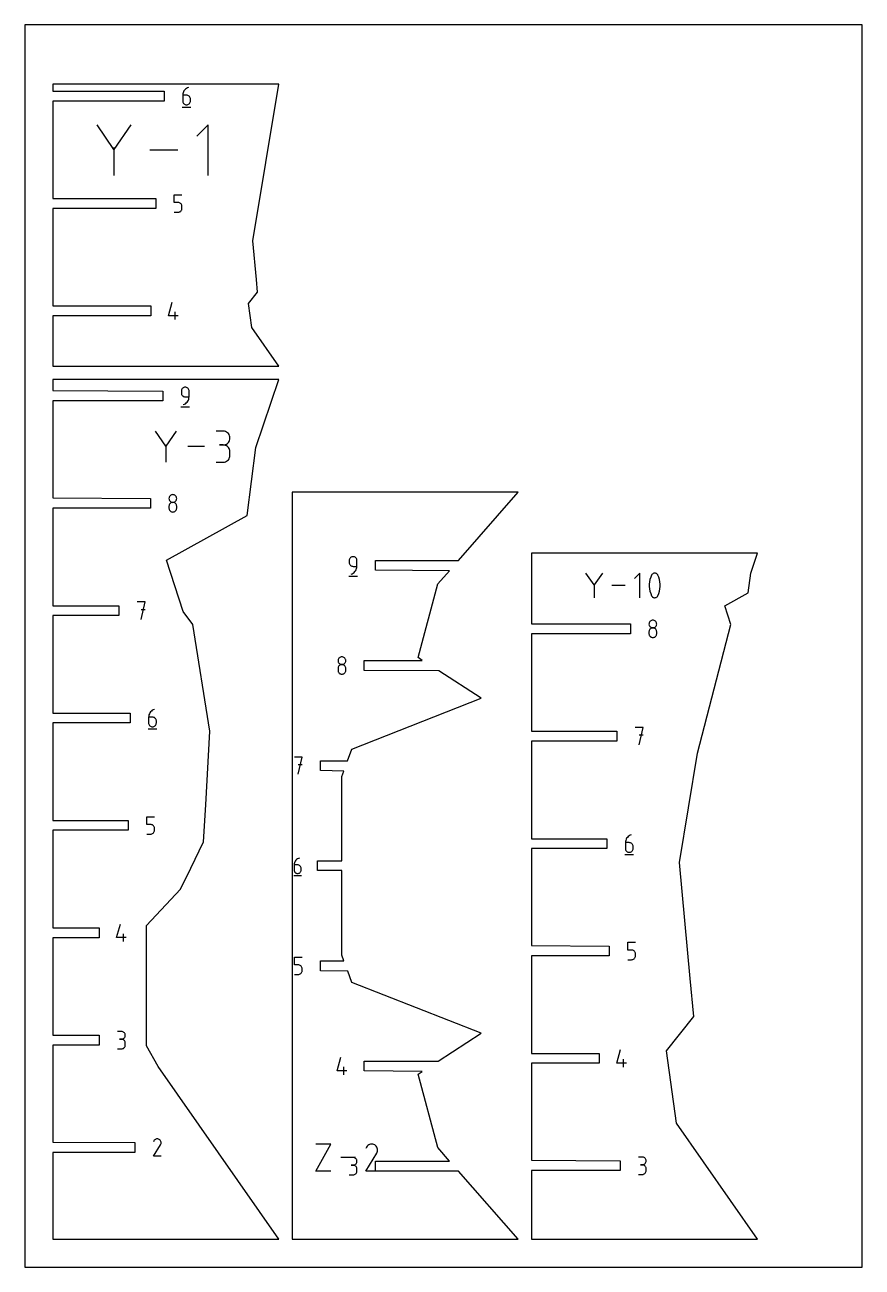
# Model space of a CAD drawing. Extents: x 0 to 200, y 0 to 297.
import ezdxf

# ---------------------------------------------------------------- set-up
doc = ezdxf.new("R2010")
doc.units = 0

msp = doc.modelspace()

# ---------------------------------------------------------------- linework, layer by layer
at = {"layer": 'annotation', "color": 1}
for p, q in [((37.725626, 280.397639), (37.705171, 280.116456)), ((37.705171, 280.116456), (37.705171, 278.73379)), ((38.628948, 280.116456), (37.705171, 280.116456)), ((37.785329, 280.667801), (37.725626, 280.397639)), ((37.881787, 280.923591), (37.785329, 280.667801)), ((38.012507, 281.161661), (37.881787, 280.923591)), ((38.174997, 281.378661), (38.012507, 281.161661)), ((38.366763, 281.571242), (38.174997, 281.378661)), ((38.585314, 281.736053), (38.366763, 281.571242)), ((38.828155, 281.869745), (38.585314, 281.736053)), ((38.795092, 280.101629), (38.628948, 280.116456)), ((38.951427, 280.058868), (38.795092, 280.101629)), ((39.092794, 281.968968), (38.828155, 281.869745)), ((39.095354, 279.99075), (38.951427, 280.058868)), ((39.092794, 281.968968), (39.092794, 281.968968)), ((39.224273, 279.899856), (39.095354, 279.99075)), ((39.335582, 279.788763), (39.224273, 279.899856)), ((39.426682, 279.660051), (39.335582, 279.788763)), ((39.494973, 279.516297), (39.426682, 279.660051)), ((39.537854, 279.360082), (39.494973, 279.516297)), ((39.552726, 279.193983), (39.537854, 279.360082)), ((39.552726, 278.73379), (39.552726, 279.193983)), ((39.552726, 279.193983), (39.552726, 279.193983)), ((37.58947, 277.288968), (39.66947, 277.288968)), ((37.705171, 278.73379), (37.705171, 278.73379)), ((37.705171, 278.73379), (37.720085, 278.56761)), ((37.720085, 278.56761), (37.763074, 278.411179)), ((37.763074, 278.411179), (37.831504, 278.267113)), ((37.831504, 278.267113), (37.922744, 278.13803)), ((37.922744, 278.13803), (38.034161, 278.026548)), ((38.034161, 278.026548), (38.163122, 277.935283)), ((38.163122, 277.935283), (38.306995, 277.866853)), ((38.306995, 277.866853), (38.463148, 277.823876)), ((38.463148, 277.823876), (38.628948, 277.808968)), ((38.628948, 277.808968), (38.795092, 277.823876)), ((38.628948, 277.808968), (38.628948, 277.808968)), ((38.795092, 277.823876), (38.951427, 277.866853)), ((38.951427, 277.866853), (39.095354, 277.935283)), ((39.095354, 277.935283), (39.224273, 278.026548)), ((39.224273, 278.026548), (39.335582, 278.13803)), ((39.335582, 278.13803), (39.426682, 278.267113)), ((39.426682, 278.267113), (39.494973, 278.411179)), ((39.494973, 278.411179), (39.537854, 278.56761)), ((39.537854, 278.56761), (39.552726, 278.73379)), ((21.285785, 267.16781), (17.237037, 273.022852)), ((25.333771, 273.022852), (21.285785, 267.16781)), ((43.773119, 273.022472), (41.074715, 270.323307)), ((43.773119, 260.884601), (43.773119, 273.022472)), ((21.285785, 267.638984), (21.285785, 260.884221)), ((36.523775, 266.953537), (29.886995, 266.953537)), ((35.670853, 254.453373), (35.670853, 256.305885)), ((35.670853, 256.305885), (37.518409, 256.305885)), ((36.594631, 254.453373), (35.670853, 254.453373)), ((36.7605, 254.438546), (36.594631, 254.453373)), ((36.916689, 254.395784), (36.7605, 254.438546)), ((37.060573, 254.327667), (36.916689, 254.395784)), ((37.189526, 254.236772), (37.060573, 254.327667)), ((37.189418, 252.363464), (37.300835, 252.474947)), ((37.300921, 254.12568), (37.189526, 254.236772)), ((37.300835, 252.474947), (37.392075, 252.60403)), ((37.392133, 253.996967), (37.300921, 254.12568)), ((37.392075, 252.60403), (37.460505, 252.748095)), ((37.460535, 253.853214), (37.392133, 253.996967)), ((37.460505, 252.748095), (37.503494, 252.904527)), ((37.503503, 253.696998), (37.460535, 253.853214)), ((37.503494, 252.904527), (37.518409, 253.070706)), ((37.518409, 253.530899), (37.503503, 253.696998)), ((37.518409, 253.070706), (37.518409, 253.530899)), ((37.518409, 253.530899), (37.518409, 253.530899)), ((35.670853, 252.145885), (36.594631, 252.145885)), ((36.594631, 252.145885), (36.760431, 252.160792)), ((36.594631, 252.145885), (36.594631, 252.145885)), ((36.760431, 252.160792), (36.916584, 252.20377)), ((36.916584, 252.20377), (37.060457, 252.272199)), ((37.060457, 252.272199), (37.189418, 252.363464)), ((34.290655, 227.407623), (35.213128, 230.642801)), ((36.600491, 227.407623), (34.290655, 227.407623)), ((35.908114, 226.482801), (35.908114, 228.330357)), ((37.393296, 209.552622), (37.378381, 209.386434)), ((37.378381, 209.386434), (37.378381, 208.923893)), ((37.378381, 208.923893), (37.378381, 208.923893)), ((37.378381, 208.923893), (37.393296, 208.757713)), ((37.436285, 209.709077), (37.393296, 209.552622)), ((37.393296, 208.757713), (37.436285, 208.601282)), ((37.504715, 209.853178), (37.436285, 209.709077)), ((37.436285, 208.601282), (37.504715, 208.457216)), ((37.595955, 209.982302), (37.504715, 209.853178)), ((37.504715, 208.457216), (37.595955, 208.328133)), ((37.707372, 210.093828), (37.595955, 209.982302)), ((37.595955, 208.328133), (37.707372, 208.216651)), ((37.836333, 210.185134), (37.707372, 210.093828)), ((37.707372, 208.216651), (37.836333, 208.125386)), ((37.980206, 210.253598), (37.836333, 210.185134)), ((37.836333, 208.125386), (37.980206, 208.056956)), ((38.136359, 210.296599), (37.980206, 210.253598)), ((37.980206, 208.056956), (38.136359, 208.013979)), ((38.302159, 210.311516), (38.136359, 210.296599)), ((38.136359, 208.013979), (38.302159, 207.999071)), ((38.468303, 210.296599), (38.302159, 210.311516)), ((38.302159, 210.311516), (38.302159, 210.311516)), ((38.302159, 207.999071), (39.225937, 207.999071)), ((38.624638, 210.253598), (38.468303, 210.296599)), ((38.768565, 210.185134), (38.624638, 210.253598)), ((38.897483, 210.093828), (38.768565, 210.185134)), ((39.008793, 209.982302), (38.897483, 210.093828)), ((39.099893, 209.853178), (39.008793, 209.982302)), ((39.168184, 209.709077), (39.099893, 209.853178)), ((39.211065, 209.552622), (39.168184, 209.709077)), ((39.205484, 207.718591), (39.225937, 207.999071)), ((39.225937, 209.386434), (39.211065, 209.552622)), ((39.225937, 207.999071), (39.225937, 209.386434)), ((39.225937, 209.386434), (39.225937, 209.386434)), ((37.262942, 205.631516), (39.342942, 205.631516)), ((37.839879, 206.151516), (38.104052, 206.24996)), ((37.839879, 206.151516), (37.839879, 206.151516)), ((38.104052, 206.24996), (38.34653, 206.383025)), ((38.34653, 206.383025), (38.564808, 206.54732)), ((38.564808, 206.54732), (38.756379, 206.739455)), ((38.756379, 206.739455), (38.918738, 206.95604)), ((38.918738, 206.95604), (39.049379, 207.193685)), ((39.049379, 207.193685), (39.145796, 207.448999)), ((39.145796, 207.448999), (39.205484, 207.718591)), ((33.648852, 196.239469), (31.181068, 199.80822)), ((36.116172, 199.80822), (33.648852, 196.239469)), ((47.353193, 199.799405), (45.710324, 199.799405)), ((47.648667, 199.772884), (47.353193, 199.799405)), ((47.926698, 199.696454), (47.648667, 199.772884)), ((48.182661, 199.574816), (47.926698, 199.696454)), ((48.411932, 199.412671), (48.182661, 199.574816)), ((48.609888, 199.214718), (48.411932, 199.412671)), ((48.771903, 198.98566), (48.609888, 199.214718)), ((48.893353, 198.730197), (48.771903, 198.98566)), ((33.648852, 196.526658), (33.648852, 192.409509)), ((42.936677, 196.108865), (38.891442, 196.108865)), ((47.353193, 196.513667), (46.530598, 196.513667)), ((46.530598, 196.513667), (47.353193, 196.513667)), ((47.353193, 196.513667), (47.648667, 196.540194)), ((47.648667, 196.487145), (47.353193, 196.513667)), ((47.353193, 196.513667), (47.353193, 196.513667)), ((47.648667, 196.540194), (47.926698, 196.616669)), ((47.926698, 196.410716), (47.648667, 196.487145)), ((47.926698, 196.616669), (48.182661, 196.738428)), ((48.182661, 196.289078), (47.926698, 196.410716)), ((48.182661, 196.738428), (48.411932, 196.900809)), ((48.411932, 196.126932), (48.182661, 196.289078)), ((48.411932, 196.900809), (48.609888, 197.099149)), ((48.609888, 195.92898), (48.411932, 196.126932)), ((48.609888, 197.099149), (48.771903, 197.328786)), ((48.771903, 197.328786), (48.893353, 197.585058)), ((48.969614, 198.453028), (48.893353, 198.730197)), ((48.893353, 197.585058), (48.969614, 197.863302)), ((48.996062, 198.158856), (48.969614, 198.453028)), ((48.969614, 197.863302), (48.996062, 198.158856)), ((48.996062, 198.158856), (48.996062, 198.158856)), ((48.771903, 195.699922), (48.609888, 195.92898)), ((48.609888, 192.994469), (48.771903, 193.223512)), ((48.893353, 195.444458), (48.771903, 195.699922)), ((48.771903, 193.223512), (48.893353, 193.478995)), ((48.969614, 195.16729), (48.893353, 195.444458)), ((48.893353, 193.478995), (48.969614, 193.756228)), ((48.996062, 194.873117), (48.969614, 195.16729)), ((48.969614, 193.756228), (48.996062, 194.050523)), ((48.996062, 194.050523), (48.996062, 194.873117)), ((48.996062, 194.873117), (48.996062, 194.873117)), ((45.710324, 192.409973), (47.353193, 192.409973)), ((47.353193, 192.409973), (47.648667, 192.436479)), ((47.353193, 192.409973), (47.353193, 192.409973)), ((47.648667, 192.436479), (47.926698, 192.512871)), ((47.926698, 192.512871), (48.182661, 192.634459)), ((48.182661, 192.634459), (48.411932, 192.796555)), ((48.411932, 192.796555), (48.609888, 192.994469)), ((34.550645, 184.18578), (34.482243, 184.042134)), ((34.641857, 184.314579), (34.550645, 184.18578)), ((34.753253, 184.425886), (34.641857, 184.314579)), ((34.882205, 184.51706), (34.753253, 184.425886)), ((35.026089, 184.585456), (34.882205, 184.51706)), ((35.182279, 184.628432), (35.026089, 184.585456)), ((35.348147, 184.643345), (35.182279, 184.628432)), ((35.514016, 184.628432), (35.348147, 184.643345)), ((35.348147, 184.643345), (35.348147, 184.643345)), ((35.670206, 184.585456), (35.514016, 184.628432)), ((35.81409, 184.51706), (35.670206, 184.585456)), ((35.943042, 184.425886), (35.81409, 184.51706)), ((36.054437, 184.314579), (35.943042, 184.425886)), ((36.145649, 184.18578), (36.054437, 184.314579)), ((36.214052, 184.042134), (36.145649, 184.18578)), ((34.439276, 183.886284), (34.42437, 183.720872)), ((34.42437, 183.720872), (34.42437, 183.720872)), ((34.42437, 183.720872), (34.439284, 183.554683)), ((34.439276, 182.037079), (34.42437, 181.870968)), ((34.42437, 181.870968), (34.42437, 181.410775)), ((34.42437, 181.410775), (34.42437, 181.410775)), ((34.42437, 181.410775), (34.439284, 181.244676)), ((34.482243, 184.042134), (34.439276, 183.886284)), ((34.482243, 182.193474), (34.439276, 182.037079)), ((34.439284, 183.554683), (34.482273, 183.398228)), ((34.439284, 181.244676), (34.482273, 181.088461)), ((34.550645, 182.337529), (34.482243, 182.193474)), ((34.482273, 183.398228), (34.550703, 183.254128)), ((34.641857, 182.46662), (34.550645, 182.337529)), ((34.550703, 183.254128), (34.641943, 183.125004)), ((34.753253, 182.578124), (34.641857, 182.46662)), ((34.641943, 183.125004), (34.75336, 183.013478)), ((34.882205, 182.669417), (34.753253, 182.578124)), ((34.75336, 183.013478), (34.882321, 182.922172)), ((35.026089, 182.737875), (34.882205, 182.669417)), ((34.882321, 182.922172), (35.026194, 182.853707)), ((35.182279, 182.780874), (35.026089, 182.737875)), ((35.026194, 182.853707), (35.182347, 182.810706)), ((35.348147, 182.79579), (35.182279, 182.780874)), ((35.182347, 182.810706), (35.348147, 182.79579)), ((35.348147, 182.79579), (35.513947, 182.810706)), ((35.514016, 182.780882), (35.348147, 182.79579)), ((35.348147, 182.79579), (35.348147, 182.79579)), ((35.348147, 182.79579), (35.348147, 182.79579)), ((35.513947, 182.810706), (35.6701, 182.853707)), ((35.670206, 182.737905), (35.514016, 182.780882)), ((35.6701, 182.853707), (35.813974, 182.922172)), ((35.81409, 182.669475), (35.670206, 182.737905)), ((35.813974, 182.922172), (35.942935, 183.013478)), ((35.943042, 182.57821), (35.81409, 182.669475)), ((35.942935, 183.013478), (36.054351, 183.125004)), ((36.054437, 182.466728), (35.943042, 182.57821)), ((36.054351, 183.125004), (36.145591, 183.254128)), ((36.145649, 182.337645), (36.054437, 182.466728)), ((36.145591, 183.254128), (36.214022, 183.398228)), ((36.214052, 182.193579), (36.145649, 182.337645)), ((36.214022, 183.398228), (36.257011, 183.554683)), ((36.214022, 181.088461), (36.257011, 181.244676)), ((36.257019, 183.886284), (36.214052, 184.042134)), ((36.257019, 182.037148), (36.214052, 182.193579)), ((36.257011, 183.554683), (36.271925, 183.720872)), ((36.257011, 181.244676), (36.271925, 181.410775)), ((36.271925, 183.720872), (36.257019, 183.886284)), ((36.271925, 181.870968), (36.257019, 182.037148)), ((36.271925, 183.720872), (36.271925, 183.720872)), ((36.271925, 181.410775), (36.271925, 181.870968)), ((36.271925, 181.870968), (36.271925, 181.870968)), ((34.482273, 181.088461), (34.550703, 180.944707)), ((34.550703, 180.944707), (34.641943, 180.815995)), ((34.641943, 180.815995), (34.75336, 180.704902)), ((34.75336, 180.704902), (34.882321, 180.614008)), ((34.882321, 180.614008), (35.026194, 180.54589)), ((35.026194, 180.54589), (35.182347, 180.503129)), ((35.182347, 180.503129), (35.348147, 180.488302)), ((35.348147, 180.488302), (35.513947, 180.503129)), ((35.348147, 180.488302), (35.348147, 180.488302)), ((35.513947, 180.503129), (35.6701, 180.54589)), ((35.6701, 180.54589), (35.813974, 180.614008)), ((35.813974, 180.614008), (35.942935, 180.704902)), ((35.942935, 180.704902), (36.054351, 180.815995)), ((36.054351, 180.815995), (36.145591, 180.944707)), ((36.145591, 180.944707), (36.214022, 181.088461)), ((77.600226, 169.352051), (77.531795, 169.20795)), ((77.691466, 169.481175), (77.600226, 169.352051)), ((77.802882, 169.592701), (77.691466, 169.481175)), ((77.931843, 169.684007), (77.802882, 169.592701)), ((78.075717, 169.752471), (77.931843, 169.684007)), ((78.23187, 169.795472), (78.075717, 169.752471)), ((78.39767, 169.810389), (78.23187, 169.795472)), ((78.563813, 169.795472), (78.39767, 169.810389)), ((78.39767, 169.810389), (78.39767, 169.810389)), ((78.720149, 169.752471), (78.563813, 169.795472)), ((78.864076, 169.684007), (78.720149, 169.752471)), ((78.992994, 169.592701), (78.864076, 169.684007)), ((79.104303, 169.481175), (78.992994, 169.592701)), ((79.195404, 169.352051), (79.104303, 169.481175)), ((79.263694, 169.20795), (79.195404, 169.352051)), ((77.488807, 169.051495), (77.473892, 168.885307)), ((77.473892, 168.885307), (77.473892, 168.422765)), ((77.473892, 168.422765), (77.473892, 168.422765)), ((77.473892, 168.422765), (77.488807, 168.256586)), ((77.531795, 169.20795), (77.488807, 169.051495)), ((77.488807, 168.256586), (77.531795, 168.100155)), ((77.531795, 168.100155), (77.600226, 167.956089)), ((77.600226, 167.956089), (77.691466, 167.827006)), ((77.691466, 167.827006), (77.802882, 167.715524)), ((77.802882, 167.715524), (77.931843, 167.624259)), ((77.931843, 167.624259), (78.075717, 167.555829)), ((78.075717, 167.555829), (78.23187, 167.512852)), ((78.23187, 167.512852), (78.39767, 167.497944)), ((78.39767, 167.497944), (79.321447, 167.497944)), ((78.851889, 166.238328), (79.014248, 166.454913)), ((79.014248, 166.454913), (79.144889, 166.692558)), ((79.144889, 166.692558), (79.241307, 166.947871)), ((79.241307, 166.947871), (79.300995, 167.217464)), ((79.306576, 169.051495), (79.263694, 169.20795)), ((79.300995, 167.217464), (79.321447, 167.497944)), ((79.321447, 168.885307), (79.306576, 169.051495)), ((79.321447, 167.497944), (79.321447, 168.885307)), ((79.321447, 168.885307), (79.321447, 168.885307)), ((77.358452, 165.130389), (79.438452, 165.130389)), ((77.93539, 165.650389), (78.199563, 165.748833)), ((77.93539, 165.650389), (77.93539, 165.650389)), ((78.199563, 165.748833), (78.442041, 165.881897)), ((78.442041, 165.881897), (78.660318, 166.046193)), ((78.660318, 166.046193), (78.851889, 166.238328)), ((135.997325, 163.048704), (134.028312, 165.896166)), ((137.965969, 165.896166), (135.997325, 163.048704)), ((146.933513, 165.895981), (145.621208, 164.583305)), ((146.933513, 159.993012), (146.933513, 165.895981)), ((149.203957, 163.790273), (149.147387, 163.224956)), ((149.317096, 164.34889), (149.203957, 163.790273)), ((149.486805, 164.896441), (149.317096, 164.34889)), ((149.713084, 165.428561), (149.486805, 164.896441)), ((149.789284, 165.555278), (149.713084, 165.428561)), ((149.713084, 165.428561), (149.713084, 165.428561)), ((149.88425, 165.663263), (149.789284, 165.555278)), ((149.994836, 165.751472), (149.88425, 165.663263)), ((150.117899, 165.818859), (149.994836, 165.751472)), ((150.250294, 165.864379), (150.117899, 165.818859)), ((150.388877, 165.886987), (150.250294, 165.864379)), ((150.530504, 165.885638), (150.388877, 165.886987)), ((150.672031, 165.859287), (150.530504, 165.885638)), ((150.810312, 165.80689), (150.672031, 165.859287)), ((150.863249, 165.779072), (150.810312, 165.80689)), ((150.810312, 165.80689), (150.810312, 165.80689)), ((150.914046, 165.74712), (150.863249, 165.779072)), ((150.962458, 165.711286), (150.914046, 165.74712)), ((151.008238, 165.671823), (150.962458, 165.711286)), ((151.051138, 165.628985), (151.008238, 165.671823)), ((151.090912, 165.583024), (151.051138, 165.628985)), ((151.127314, 165.534192), (151.090912, 165.583024)), ((151.160096, 165.482744), (151.127314, 165.534192)), ((151.189011, 165.428931), (151.160096, 165.482744)), ((151.416387, 164.895715), (151.189011, 165.428931)), ((151.189011, 165.428931), (151.189011, 165.428931)), ((151.586919, 164.347341), (151.416387, 164.895715)), ((151.700607, 163.788175), (151.586919, 164.347341)), ((151.757451, 163.222584), (151.700607, 163.788175)), ((135.997325, 163.277848), (135.997325, 159.992827)), ((143.407965, 162.944497), (140.180322, 162.944497)), ((149.147387, 163.224956), (149.147387, 162.657305)), ((149.147387, 162.657305), (149.203957, 162.091686)), ((149.203957, 162.091686), (149.317096, 161.532466)), ((149.317096, 161.532466), (149.486805, 160.98401)), ((149.486805, 160.98401), (149.713084, 160.450684)), ((149.713084, 160.450684), (149.713084, 160.450684)), ((149.713084, 160.450684), (149.741895, 160.396978)), ((149.741895, 160.396978), (149.774434, 160.345786)), ((149.774434, 160.345786), (149.810566, 160.297263)), ((151.112804, 160.324981), (151.189011, 160.451054)), ((151.189011, 160.451054), (151.416387, 160.983283)), ((151.189011, 160.451054), (151.189011, 160.451054)), ((151.416387, 160.983283), (151.586919, 161.530917)), ((151.586919, 161.530917), (151.700607, 162.089589)), ((151.700607, 162.089589), (151.757451, 162.654933)), ((151.757451, 162.654933), (151.757451, 163.222584)), ((28.711688, 158.985349), (26.861785, 158.985349)), ((27.786867, 154.825349), (28.711688, 158.985349)), ((149.810566, 160.297263), (149.850153, 160.251564)), ((149.850153, 160.251564), (149.893058, 160.208845)), ((149.893058, 160.208845), (149.939144, 160.169261)), ((149.939144, 160.169261), (149.988273, 160.132968)), ((149.988273, 160.132968), (150.040309, 160.100121)), ((150.040309, 160.100121), (150.095115, 160.070874)), ((150.095115, 160.070874), (150.095115, 160.070874)), ((150.095115, 160.070874), (150.232307, 160.019588)), ((150.232307, 160.019588), (150.37301, 159.994109)), ((150.37301, 159.994109), (150.514041, 159.993396)), ((150.514041, 159.993396), (150.652221, 160.016412)), ((150.652221, 160.016412), (150.784367, 160.062117)), ((150.784367, 160.062117), (150.907301, 160.129473)), ((150.907301, 160.129473), (151.01784, 160.217441)), ((151.01784, 160.217441), (151.112804, 160.324981)), ((28.711688, 157.132837), (27.786867, 157.132837)), ((149.411968, 154.418587), (149.300573, 154.307279)), ((149.540921, 154.50976), (149.411968, 154.418587)), ((149.684805, 154.578157), (149.540921, 154.50976)), ((149.840994, 154.621133), (149.684805, 154.578157)), ((150.006863, 154.636046), (149.840994, 154.621133)), ((150.172732, 154.621133), (150.006863, 154.636046)), ((150.006863, 154.636046), (150.006863, 154.636046)), ((150.328921, 154.578157), (150.172732, 154.621133)), ((150.472805, 154.50976), (150.328921, 154.578157)), ((150.601758, 154.418587), (150.472805, 154.50976)), ((150.713153, 154.307279), (150.601758, 154.418587)), ((149.097992, 153.878984), (149.083086, 153.713572)), ((149.083086, 153.713572), (149.083086, 153.713572)), ((149.083086, 153.713572), (149.098, 153.547384)), ((149.097992, 152.02978), (149.083086, 151.863669)), ((149.083086, 151.863669), (149.083086, 151.403476)), ((149.140959, 154.034835), (149.097992, 153.878984)), ((149.140959, 152.186175), (149.097992, 152.02978)), ((149.098, 153.547384), (149.140989, 153.390929)), ((149.209361, 154.178481), (149.140959, 154.034835)), ((149.209361, 152.33023), (149.140959, 152.186175)), ((149.140989, 153.390929), (149.209419, 153.246828)), ((149.300573, 154.307279), (149.209361, 154.178481)), ((149.300573, 152.459321), (149.209361, 152.33023)), ((149.209419, 153.246828), (149.300659, 153.117704)), ((149.411968, 152.570825), (149.300573, 152.459321)), ((149.300659, 153.117704), (149.412076, 153.006178)), ((149.540921, 152.662118), (149.411968, 152.570825)), ((149.412076, 153.006178), (149.541037, 152.914872)), ((149.684805, 152.730576), (149.540921, 152.662118)), ((149.541037, 152.914872), (149.68491, 152.846408)), ((149.840994, 152.773574), (149.684805, 152.730576)), ((149.68491, 152.846408), (149.841063, 152.803407)), ((150.006863, 152.78849), (149.840994, 152.773574)), ((149.841063, 152.803407), (150.006863, 152.78849)), ((150.006863, 152.78849), (150.172663, 152.803407)), ((150.172732, 152.773583), (150.006863, 152.78849)), ((150.006863, 152.78849), (150.006863, 152.78849)), ((150.006863, 152.78849), (150.006863, 152.78849)), ((150.172663, 152.803407), (150.328816, 152.846408)), ((150.328921, 152.730606), (150.172732, 152.773583)), ((150.328816, 152.846408), (150.47269, 152.914872)), ((150.472805, 152.662176), (150.328921, 152.730606)), ((150.47269, 152.914872), (150.601651, 153.006178)), ((150.601758, 152.570911), (150.472805, 152.662176)), ((150.601651, 153.006178), (150.713067, 153.117704)), ((150.713153, 152.459428), (150.601758, 152.570911)), ((150.713067, 153.117704), (150.804307, 153.246828)), ((150.804365, 154.178481), (150.713153, 154.307279)), ((150.804365, 152.330346), (150.713153, 152.459428)), ((150.804307, 153.246828), (150.872738, 153.390929)), ((150.872768, 154.034835), (150.804365, 154.178481)), ((150.872768, 152.18628), (150.804365, 152.330346)), ((150.872738, 153.390929), (150.915726, 153.547384)), ((150.915735, 153.878984), (150.872768, 154.034835)), ((150.915735, 152.029848), (150.872768, 152.18628)), ((150.915726, 153.547384), (150.930641, 153.713572)), ((150.930641, 153.713572), (150.915735, 153.878984)), ((150.930641, 151.863669), (150.915735, 152.029848)), ((150.930641, 153.713572), (150.930641, 153.713572)), ((150.930641, 151.403476), (150.930641, 151.863669)), ((150.930641, 151.863669), (150.930641, 151.863669)), ((149.083086, 151.403476), (149.083086, 151.403476)), ((149.083086, 151.403476), (149.098, 151.237377)), ((149.098, 151.237377), (149.140989, 151.081161)), ((149.140989, 151.081161), (149.209419, 150.937408)), ((149.209419, 150.937408), (149.300659, 150.808696)), ((149.300659, 150.808696), (149.412076, 150.697603)), ((149.412076, 150.697603), (149.541037, 150.606708)), ((149.541037, 150.606708), (149.68491, 150.538591)), ((149.68491, 150.538591), (149.841063, 150.495829)), ((149.841063, 150.495829), (150.006863, 150.481002)), ((150.006863, 150.481002), (150.172663, 150.495829)), ((150.006863, 150.481002), (150.006863, 150.481002)), ((150.172663, 150.495829), (150.328816, 150.538591)), ((150.328816, 150.538591), (150.47269, 150.606708)), ((150.47269, 150.606708), (150.601651, 150.697603)), ((150.601651, 150.697603), (150.713067, 150.808696)), ((150.713067, 150.808696), (150.804307, 150.937408)), ((150.804307, 150.937408), (150.872738, 151.081161)), ((150.872738, 151.081161), (150.915726, 151.237377)), ((150.915726, 151.237377), (150.930641, 151.403476)), ((75.035103, 145.546482), (74.943891, 145.417684)), ((75.146498, 145.65779), (75.035103, 145.546482)), ((75.275451, 145.748964), (75.146498, 145.65779)), ((75.419335, 145.81736), (75.275451, 145.748964)), ((75.575524, 145.860336), (75.419335, 145.81736)), ((75.741393, 145.875249), (75.575524, 145.860336)), ((75.907262, 145.860336), (75.741393, 145.875249)), ((75.741393, 145.875249), (75.741393, 145.875249)), ((76.063451, 145.81736), (75.907262, 145.860336)), ((76.207335, 145.748964), (76.063451, 145.81736)), ((76.336288, 145.65779), (76.207335, 145.748964)), ((76.447683, 145.546482), (76.336288, 145.65779)), ((76.538895, 145.417684), (76.447683, 145.546482)), ((74.832521, 145.118188), (74.817615, 144.952776)), ((74.817615, 144.952776), (74.817615, 144.952776)), ((74.817615, 144.952776), (74.83253, 144.786587)), ((74.832521, 143.268983), (74.817615, 143.102872)), ((74.817615, 143.102872), (74.817615, 142.642679)), ((74.817615, 142.642679), (74.817615, 142.642679)), ((74.817615, 142.642679), (74.83253, 142.47658)), ((74.875489, 145.274038), (74.832521, 145.118188)), ((74.875489, 143.425378), (74.832521, 143.268983)), ((74.83253, 144.786587), (74.875519, 144.630132)), ((74.943891, 145.417684), (74.875489, 145.274038)), ((74.943891, 143.569433), (74.875489, 143.425378)), ((74.875519, 144.630132), (74.943949, 144.486032)), ((75.035103, 143.698524), (74.943891, 143.569433)), ((74.943949, 144.486032), (75.035189, 144.356908)), ((75.146498, 143.810028), (75.035103, 143.698524)), ((75.035189, 144.356908), (75.146606, 144.245382)), ((75.275451, 143.901321), (75.146498, 143.810028)), ((75.146606, 144.245382), (75.275567, 144.154076)), ((75.419335, 143.969779), (75.275451, 143.901321)), ((75.275567, 144.154076), (75.41944, 144.085611)), ((75.575524, 144.012778), (75.419335, 143.969779)), ((75.41944, 144.085611), (75.575593, 144.04261)), ((75.741393, 144.027694), (75.575524, 144.012778)), ((75.575593, 144.04261), (75.741393, 144.027694)), ((75.741393, 144.027694), (75.907193, 144.04261)), ((75.907262, 144.012786), (75.741393, 144.027694)), ((75.741393, 144.027694), (75.741393, 144.027694)), ((75.741393, 144.027694), (75.741393, 144.027694)), ((75.907193, 144.04261), (76.063346, 144.085611)), ((76.063451, 143.969809), (75.907262, 144.012786)), ((76.063346, 144.085611), (76.207219, 144.154076)), ((76.207335, 143.901379), (76.063451, 143.969809)), ((76.207219, 144.154076), (76.336181, 144.245382)), ((76.336288, 143.810114), (76.207335, 143.901379)), ((76.336181, 144.245382), (76.447597, 144.356908)), ((76.447683, 143.698632), (76.336288, 143.810114)), ((76.447597, 144.356908), (76.538837, 144.486032)), ((76.538895, 143.569549), (76.447683, 143.698632)), ((76.538837, 144.486032), (76.607268, 144.630132)), ((76.607298, 145.274038), (76.538895, 145.417684)), ((76.607298, 143.425483), (76.538895, 143.569549)), ((76.607268, 144.630132), (76.650256, 144.786587)), ((76.650265, 145.118188), (76.607298, 145.274038)), ((76.650265, 143.269052), (76.607298, 143.425483)), ((76.650256, 144.786587), (76.665171, 144.952776)), ((76.650256, 142.47658), (76.665171, 142.642679)), ((76.665171, 144.952776), (76.650265, 145.118188)), ((76.665171, 143.102872), (76.650265, 143.269052)), ((76.665171, 144.952776), (76.665171, 144.952776)), ((76.665171, 142.642679), (76.665171, 143.102872)), ((76.665171, 143.102872), (76.665171, 143.102872)), ((74.83253, 142.47658), (74.875519, 142.320365)), ((74.875519, 142.320365), (74.943949, 142.176611)), ((74.943949, 142.176611), (75.035189, 142.047899)), ((75.035189, 142.047899), (75.146606, 141.936806)), ((75.146606, 141.936806), (75.275567, 141.845912)), ((75.275567, 141.845912), (75.41944, 141.777794)), ((75.41944, 141.777794), (75.575593, 141.735033)), ((75.575593, 141.735033), (75.741393, 141.720206)), ((75.741393, 141.720206), (75.907193, 141.735033)), ((75.741393, 141.720206), (75.741393, 141.720206)), ((75.907193, 141.735033), (76.063346, 141.777794)), ((76.063346, 141.777794), (76.207219, 141.845912)), ((76.207219, 141.845912), (76.336181, 141.936806)), ((76.336181, 141.936806), (76.447597, 142.047899)), ((76.447597, 142.047899), (76.538837, 142.176611)), ((76.538837, 142.176611), (76.607268, 142.320365)), ((76.607268, 142.320365), (76.650256, 142.47658)), ((29.57867, 131.750936), (29.558215, 131.469753)), ((29.558215, 131.469753), (29.558215, 130.087087)), ((30.481993, 131.469753), (29.558215, 131.469753)), ((29.638373, 132.021098), (29.57867, 131.750936)), ((29.734832, 132.276888), (29.638373, 132.021098)), ((29.865552, 132.514958), (29.734832, 132.276888)), ((30.028042, 132.731958), (29.865552, 132.514958)), ((30.219808, 132.924539), (30.028042, 132.731958)), ((30.438359, 133.08935), (30.219808, 132.924539)), ((30.6812, 133.223042), (30.438359, 133.08935)), ((30.648137, 131.454926), (30.481993, 131.469753)), ((30.804472, 131.412165), (30.648137, 131.454926)), ((30.945839, 133.322265), (30.6812, 133.223042)), ((30.948399, 131.344047), (30.804472, 131.412165)), ((30.945839, 133.322265), (30.945839, 133.322265)), ((31.077317, 131.253153), (30.948399, 131.344047)), ((31.188627, 131.14206), (31.077317, 131.253153)), ((31.279727, 131.013348), (31.188627, 131.14206)), ((31.348018, 130.869594), (31.279727, 131.013348)), ((31.390899, 130.713379), (31.348018, 130.869594)), ((31.405771, 130.54728), (31.390899, 130.713379)), ((29.442515, 128.642265), (31.522515, 128.642265)), ((29.558215, 130.087087), (29.558215, 130.087087)), ((29.558215, 130.087087), (29.57313, 129.920907)), ((29.57313, 129.920907), (29.616119, 129.764476)), ((29.616119, 129.764476), (29.684549, 129.62041)), ((29.684549, 129.62041), (29.775789, 129.491327)), ((29.775789, 129.491327), (29.887206, 129.379845)), ((29.887206, 129.379845), (30.016167, 129.28858)), ((30.016167, 129.28858), (30.16004, 129.22015)), ((30.16004, 129.22015), (30.316193, 129.177173)), ((30.316193, 129.177173), (30.481993, 129.162265)), ((30.481993, 129.162265), (30.648137, 129.177173)), ((30.481993, 129.162265), (30.481993, 129.162265)), ((30.648137, 129.177173), (30.804472, 129.22015)), ((30.804472, 129.22015), (30.948399, 129.28858)), ((30.948399, 129.28858), (31.077317, 129.379845)), ((31.077317, 129.379845), (31.188627, 129.491327)), ((31.188627, 129.491327), (31.279727, 129.62041)), ((31.279727, 129.62041), (31.348018, 129.764476)), ((31.348018, 129.764476), (31.390899, 129.920907)), ((31.390899, 129.920907), (31.405771, 130.087087)), ((31.405771, 130.087087), (31.405771, 130.54728)), ((31.405771, 130.54728), (31.405771, 130.54728)), ((147.665315, 128.978049), (145.815412, 128.978049)), ((146.740494, 124.818049), (147.665315, 128.978049)), ((147.665315, 127.125537), (146.740494, 127.125537)), ((66.218845, 121.931209), (64.385906, 121.931209)), ((65.302504, 117.809358), (66.218845, 121.931209)), ((66.218845, 120.095685), (65.302504, 120.095685)), ((29.101939, 105.80667), (29.101939, 107.659182)), ((29.101939, 107.659182), (30.949494, 107.659182)), ((30.025717, 105.80667), (29.101939, 105.80667)), ((30.191585, 105.791843), (30.025717, 105.80667)), ((30.347775, 105.749081), (30.191585, 105.791843)), ((30.491659, 105.680964), (30.347775, 105.749081)), ((30.620611, 105.590069), (30.491659, 105.680964)), ((30.732007, 105.478977), (30.620611, 105.590069)), ((30.731921, 103.828244), (30.823161, 103.957327)), ((30.823219, 105.350264), (30.732007, 105.478977)), ((30.823161, 103.957327), (30.891591, 104.101392)), ((30.891621, 105.206511), (30.823219, 105.350264)), ((30.891591, 104.101392), (30.93458, 104.257824)), ((30.934588, 105.050295), (30.891621, 105.206511)), ((30.93458, 104.257824), (30.949494, 104.424003)), ((30.949494, 104.884196), (30.934588, 105.050295)), ((30.949494, 104.424003), (30.949494, 104.884196)), ((30.949494, 104.884196), (30.949494, 104.884196)), ((29.101939, 103.499182), (30.025717, 103.499182)), ((30.025717, 103.499182), (30.191517, 103.514089)), ((30.025717, 103.499182), (30.025717, 103.499182)), ((30.191517, 103.514089), (30.34767, 103.557067)), ((30.34767, 103.557067), (30.491543, 103.625496)), ((30.491543, 103.625496), (30.620504, 103.716761)), ((30.620504, 103.716761), (30.731921, 103.828244)), ((143.464036, 101.743637), (143.443581, 101.462454)), ((143.443581, 101.462454), (143.443581, 100.079787)), ((144.367359, 101.462454), (143.443581, 101.462454)), ((143.523739, 102.013798), (143.464036, 101.743637)), ((143.620197, 102.269589), (143.523739, 102.013798)), ((143.750918, 102.507659), (143.620197, 102.269589)), ((143.913407, 102.724659), (143.750918, 102.507659)), ((144.105174, 102.917239), (143.913407, 102.724659)), ((144.323724, 103.08205), (144.105174, 102.917239)), ((144.566565, 103.215742), (144.323724, 103.08205)), ((144.533502, 101.447627), (144.367359, 101.462454)), ((144.689838, 101.404865), (144.533502, 101.447627)), ((144.831204, 103.314966), (144.566565, 103.215742)), ((144.833765, 101.336748), (144.689838, 101.404865)), ((144.831204, 103.314966), (144.831204, 103.314966)), ((144.962683, 101.245853), (144.833765, 101.336748)), ((145.073992, 101.134761), (144.962683, 101.245853)), ((145.165093, 101.006048), (145.073992, 101.134761)), ((145.233384, 100.862295), (145.165093, 101.006048)), ((143.327881, 98.634966), (145.407881, 98.634966)), ((143.443581, 100.079787), (143.443581, 100.079787)), ((143.443581, 100.079787), (143.458496, 99.913608)), ((143.458496, 99.913608), (143.501484, 99.757176)), ((143.501484, 99.757176), (143.569915, 99.613111)), ((143.569915, 99.613111), (143.661155, 99.484028)), ((143.661155, 99.484028), (143.772571, 99.372545)), ((143.772571, 99.372545), (143.901533, 99.28128)), ((143.901533, 99.28128), (144.045406, 99.212851)), ((144.045406, 99.212851), (144.201559, 99.169873)), ((144.201559, 99.169873), (144.367359, 99.154966)), ((144.367359, 99.154966), (144.533502, 99.169873)), ((144.367359, 99.154966), (144.367359, 99.154966)), ((144.533502, 99.169873), (144.689838, 99.212851)), ((144.689838, 99.212851), (144.833765, 99.28128)), ((144.833765, 99.28128), (144.962683, 99.372545)), ((144.962683, 99.372545), (145.073992, 99.484028)), ((145.073992, 99.484028), (145.165093, 99.613111)), ((145.165093, 99.613111), (145.233384, 99.757176)), ((145.276265, 100.706079), (145.233384, 100.862295)), ((145.233384, 99.757176), (145.276265, 99.913608)), ((145.291137, 100.53998), (145.276265, 100.706079)), ((145.276265, 99.913608), (145.291137, 100.079787)), ((145.291137, 100.079787), (145.291137, 100.53998)), ((145.291137, 100.53998), (145.291137, 100.53998)), ((64.348735, 96.393064), (64.330525, 96.142747)), ((64.330525, 96.142747), (64.330525, 94.91186)), ((65.152897, 96.142747), (64.330525, 96.142747)), ((64.401884, 96.633569), (64.348735, 96.393064)), ((64.487754, 96.86128), (64.401884, 96.633569)), ((64.604124, 97.073217), (64.487754, 96.86128)), ((64.748777, 97.266396), (64.604124, 97.073217)), ((64.919493, 97.437836), (64.748777, 97.266396)), ((65.114052, 97.584555), (64.919493, 97.437836)), ((65.330236, 97.703572), (65.114052, 97.584555)), ((65.300803, 96.129548), (65.152897, 96.142747)), ((65.439977, 96.09148), (65.300803, 96.129548)), ((65.565825, 97.791903), (65.330236, 97.703572)), ((65.568104, 96.03084), (65.439977, 96.09148)), ((65.565825, 97.791903), (65.565825, 97.791903)), ((65.682871, 95.949924), (65.568104, 96.03084)), ((65.781961, 95.851026), (65.682871, 95.949924)), ((65.863061, 95.736442), (65.781961, 95.851026)), ((65.923856, 95.608469), (65.863061, 95.736442)), ((65.96203, 95.469402), (65.923856, 95.608469)), ((65.975269, 95.321536), (65.96203, 95.469402)), ((65.975269, 94.91186), (65.975269, 95.321536)), ((65.975269, 95.321536), (65.975269, 95.321536)), ((64.227526, 93.625641), (66.079198, 93.625641)), ((64.330525, 94.91186), (64.330525, 94.91186)), ((64.330525, 94.91186), (64.343803, 94.763923)), ((64.343803, 94.763923), (64.382072, 94.624663)), ((64.382072, 94.624663), (64.442991, 94.496412)), ((64.442991, 94.496412), (64.524215, 94.381499)), ((64.524215, 94.381499), (64.623401, 94.282254)), ((64.623401, 94.282254), (64.738206, 94.201008)), ((64.738206, 94.201008), (64.866286, 94.14009)), ((64.866286, 94.14009), (65.005297, 94.10183)), ((65.005297, 94.10183), (65.152897, 94.088559)), ((65.152897, 94.088559), (65.300803, 94.10183)), ((65.152897, 94.088559), (65.152897, 94.088559)), ((65.300803, 94.10183), (65.439977, 94.14009)), ((65.439977, 94.14009), (65.568104, 94.201008)), ((65.568104, 94.201008), (65.682871, 94.282254)), ((65.682871, 94.282254), (65.781961, 94.381499)), ((65.781961, 94.381499), (65.863061, 94.496412)), ((65.863061, 94.496412), (65.923856, 94.624663)), ((65.923856, 94.624663), (65.96203, 94.763923)), ((65.96203, 94.763923), (65.975269, 94.91186)), ((21.917075, 78.76092), (22.839549, 81.996098)), ((24.226911, 78.76092), (21.917075, 78.76092)), ((23.534534, 77.836098), (23.534534, 79.683654)), ((143.996131, 75.79937), (143.996131, 77.651882)), ((143.996131, 77.651882), (145.843686, 77.651882)), ((144.919908, 75.79937), (143.996131, 75.79937)), ((145.085777, 75.784543), (144.919908, 75.79937)), ((145.241967, 75.741782), (145.085777, 75.784543)), ((145.385851, 75.673664), (145.241967, 75.741782)), ((145.514803, 75.58277), (145.385851, 75.673664)), ((145.626199, 75.471677), (145.514803, 75.58277)), ((145.71741, 75.342965), (145.626199, 75.471677)), ((145.785813, 75.199211), (145.71741, 75.342965)), ((145.785783, 74.094093), (145.828772, 74.250524)), ((145.82878, 75.042996), (145.785813, 75.199211)), ((145.828772, 74.250524), (145.843686, 74.416704)), ((145.843686, 74.876897), (145.82878, 75.042996)), ((145.843686, 74.416704), (145.843686, 74.876897)), ((145.843686, 74.876897), (145.843686, 74.876897)), ((64.385798, 72.235633), (64.385798, 74.071586)), ((64.385798, 74.071586), (66.216839, 74.071586)), ((65.301319, 72.235633), (64.385798, 72.235633)), ((65.465705, 72.220939), (65.301319, 72.235633)), ((65.620498, 72.178559), (65.465705, 72.220939)), ((65.763096, 72.111051), (65.620498, 72.178559)), ((65.890896, 72.020969), (65.763096, 72.111051)), ((66.001295, 71.910869), (65.890896, 72.020969)), ((66.091692, 71.783307), (66.001295, 71.910869)), ((66.159483, 71.640839), (66.091692, 71.783307)), ((66.202066, 71.48602), (66.159483, 71.640839)), ((66.216839, 71.321405), (66.202066, 71.48602)), ((66.216839, 70.865326), (66.216839, 71.321405)), ((66.216839, 71.321405), (66.216839, 71.321405)), ((143.996131, 73.491882), (144.919908, 73.491882)), ((144.919908, 73.491882), (145.085709, 73.50679)), ((144.919908, 73.491882), (144.919908, 73.491882)), ((145.085709, 73.50679), (145.241861, 73.549767)), ((145.241861, 73.549767), (145.385735, 73.618197)), ((145.385735, 73.618197), (145.514696, 73.709462)), ((145.514696, 73.709462), (145.626113, 73.820944)), ((145.626113, 73.820944), (145.717352, 73.950027)), ((145.717352, 73.950027), (145.785783, 74.094093)), ((64.385798, 69.948771), (65.301319, 69.948771)), ((65.301319, 69.948771), (65.465637, 69.963546)), ((65.301319, 69.948771), (65.301319, 69.948771)), ((65.465637, 69.963546), (65.620394, 70.006139)), ((65.620394, 70.006139), (65.762981, 70.073957)), ((65.762981, 70.073957), (65.890789, 70.164406)), ((65.890789, 70.164406), (66.00121, 70.274892)), ((66.00121, 70.274892), (66.091635, 70.402821)), ((66.091635, 70.402821), (66.159453, 70.545599)), ((66.159453, 70.545599), (66.202058, 70.700632)), ((66.202058, 70.700632), (66.216839, 70.865326)), ((23.071986, 56.328189), (22.148208, 56.328189)), ((23.071986, 54.480633), (22.609445, 54.480633)), ((22.609445, 54.480633), (23.071986, 54.480633)), ((23.23813, 56.313276), (23.071986, 56.328189)), ((23.071986, 54.480633), (23.23813, 54.495549)), ((23.23813, 54.46572), (23.071986, 54.480633)), ((23.071986, 54.480633), (23.071986, 54.480633)), ((23.394465, 56.2703), (23.23813, 56.313276)), ((23.23813, 54.495549), (23.394465, 54.538551)), ((23.394465, 54.422744), (23.23813, 54.46572)), ((23.538392, 56.201903), (23.394465, 56.2703)), ((23.394465, 54.538551), (23.538392, 54.607015)), ((23.538392, 54.354348), (23.394465, 54.422744)), ((23.66731, 56.110729), (23.538392, 56.201903)), ((23.538392, 54.607015), (23.66731, 54.698321)), ((23.66731, 54.263174), (23.538392, 54.354348)), ((23.77862, 55.999422), (23.66731, 56.110729)), ((23.66731, 54.698321), (23.77862, 54.809847)), ((23.77862, 54.151866), (23.66731, 54.263174)), ((23.86972, 55.870623), (23.77862, 55.999422)), ((23.77862, 54.809847), (23.86972, 54.938971)), ((23.86972, 54.023068), (23.77862, 54.151866)), ((23.938011, 55.726977), (23.86972, 55.870623)), ((23.86972, 54.938971), (23.938011, 55.083072)), ((23.938011, 53.879422), (23.86972, 54.023068)), ((23.980892, 55.571127), (23.938011, 55.726977)), ((23.938011, 55.083072), (23.980892, 55.239527)), ((23.980892, 53.723571), (23.938011, 53.879422)), ((23.995764, 55.405715), (23.980892, 55.571127)), ((23.980892, 55.239527), (23.995764, 55.405715)), ((23.995764, 53.55816), (23.980892, 53.723571)), ((23.995764, 55.405715), (23.995764, 55.405715)), ((23.995764, 53.095619), (23.995764, 53.55816)), ((23.995764, 53.55816), (23.995764, 53.55816)), ((22.148208, 52.173145), (23.071986, 52.173145)), ((23.071986, 52.173145), (23.23813, 52.188049)), ((23.071986, 52.173145), (23.071986, 52.173145)), ((23.23813, 52.188049), (23.394465, 52.231004)), ((23.394465, 52.231004), (23.538392, 52.299373)), ((23.538392, 52.299373), (23.66731, 52.390518)), ((23.66731, 52.390518), (23.77862, 52.501805)), ((23.77862, 52.501805), (23.86972, 52.630594)), ((23.86972, 52.630594), (23.938011, 52.774251)), ((23.938011, 52.774251), (23.980892, 52.930138)), ((23.980892, 52.930138), (23.995764, 53.095619)), ((141.390958, 48.75362), (142.313432, 51.988799)), ((74.586397, 46.924947), (75.508871, 50.160126)), ((76.203856, 46.000126), (76.203856, 47.847682)), ((143.700794, 48.75362), (141.390958, 48.75362)), ((143.008417, 47.828799), (143.008417, 49.676354)), ((76.896233, 46.924947), (74.586397, 46.924947)), ((30.823024, 30.207356), (30.701714, 29.974651)), ((30.919292, 30.343867), (30.823024, 30.207356)), ((31.034793, 30.457822), (30.919292, 30.343867)), ((31.166014, 30.548308), (31.034793, 30.457822)), ((31.309441, 30.614413), (31.166014, 30.548308)), ((31.461562, 30.655224), (31.309441, 30.614413)), ((31.618864, 30.66983), (31.461562, 30.655224)), ((31.777834, 30.657317), (31.618864, 30.66983)), ((31.93496, 30.616772), (31.777834, 30.657317)), ((32.086729, 30.547284), (31.93496, 30.616772)), ((32.222469, 30.450895), (32.086729, 30.547284)), ((32.086729, 30.547284), (32.086729, 30.547284)), ((32.335964, 30.335228), (32.222469, 30.450895)), ((32.426202, 30.20383), (32.335964, 30.335228)), ((32.492175, 30.060244), (32.426202, 30.20383)), ((32.532874, 29.908016), (32.492175, 30.060244)), ((32.547289, 29.75069), (32.532874, 29.908016)), ((32.534412, 29.591812), (32.547289, 29.75069)), ((30.699105, 26.509897), (32.406307, 29.258273)), ((32.406307, 29.258273), (32.408348, 29.260799)), ((32.406307, 29.258273), (32.406307, 29.258273)), ((32.408348, 29.260799), (32.410305, 29.263346)), ((32.410305, 29.263346), (32.412191, 29.265935)), ((32.412191, 29.265935), (32.41402, 29.26859)), ((32.41402, 29.26859), (32.415803, 29.27133)), ((32.415803, 29.27133), (32.417554, 29.274177)), ((32.417554, 29.274177), (32.419286, 29.277154)), ((32.419286, 29.277154), (32.421011, 29.28028)), ((32.421011, 29.28028), (32.422743, 29.283579)), ((32.422743, 29.283579), (32.493233, 29.434927)), ((32.422743, 29.283579), (32.422743, 29.283579)), ((32.493233, 29.434927), (32.534412, 29.591812)), ((69.510841, 22.974797), (73.080137, 29.403077)), ((73.080137, 29.403077), (69.510841, 29.403077)), ((81.416706, 22.974745), (84.054776, 27.221699)), ((81.608191, 28.688278), (81.420737, 28.328688)), ((81.756952, 28.899223), (81.608191, 28.688278)), ((81.935431, 29.075312), (81.756952, 28.899223)), ((82.1382, 29.215137), (81.935431, 29.075312)), ((82.359832, 29.317286), (82.1382, 29.215137)), ((82.594898, 29.380351), (82.359832, 29.317286)), ((82.837971, 29.40292), (82.594898, 29.380351)), ((83.083621, 29.383584), (82.837971, 29.40292)), ((83.326422, 29.320932), (83.083621, 29.383584)), ((83.560944, 29.213554), (83.326422, 29.320932)), ((83.770699, 29.064608), (83.560944, 29.213554)), ((83.560944, 29.213554), (83.560944, 29.213554)), ((83.946076, 28.885874), (83.770699, 29.064608)), ((84.085518, 28.682829), (83.946076, 28.885874)), ((84.054776, 27.221699), (84.057929, 27.225601)), ((84.054776, 27.221699), (84.054776, 27.221699)), ((84.057929, 27.225601), (84.060954, 27.229537)), ((84.060954, 27.229537), (84.063868, 27.233539)), ((84.063868, 27.233539), (84.066694, 27.23764)), ((84.066694, 27.23764), (84.069449, 27.241874)), ((84.069449, 27.241874), (84.072155, 27.246274)), ((84.072155, 27.246274), (84.074831, 27.250874)), ((84.074831, 27.250874), (84.077497, 27.255705)), ((84.077497, 27.255705), (84.080173, 27.260802)), ((84.080173, 27.260802), (84.189098, 27.494674)), ((84.080173, 27.260802), (84.080173, 27.260802)), ((84.187463, 28.460951), (84.085518, 28.682829)), ((84.250353, 28.225719), (84.187463, 28.460951)), ((84.189098, 27.494674), (84.25273, 27.737102)), ((84.272629, 27.98261), (84.250353, 28.225719)), ((84.25273, 27.737102), (84.272629, 27.98261)), ((32.546661, 26.509897), (30.699105, 26.509897)), ((79.00622, 26.188937), (75.491347, 26.188937)), ((78.39792, 26.225247), (77.474142, 26.225247)), ((78.39792, 24.377692), (77.935379, 24.377692)), ((77.935379, 24.377692), (78.39792, 24.377692)), ((78.564063, 26.210335), (78.39792, 26.225247)), ((78.39792, 24.377692), (78.564063, 24.392608)), ((78.564063, 24.362779), (78.39792, 24.377692)), ((78.39792, 24.377692), (78.39792, 24.377692)), ((78.720399, 26.167358), (78.564063, 26.210335)), ((78.564063, 24.392608), (78.720399, 24.43561)), ((78.720399, 24.319803), (78.564063, 24.362779)), ((78.864326, 26.098962), (78.720399, 26.167358)), ((78.720399, 24.43561), (78.864326, 24.504074)), ((78.864326, 24.251406), (78.720399, 24.319803)), ((78.993244, 26.007788), (78.864326, 26.098962)), ((78.864326, 24.504074), (78.993244, 24.59538)), ((78.993244, 24.160233), (78.864326, 24.251406)), ((79.104553, 25.896481), (78.993244, 26.007788)), ((78.993244, 24.59538), (79.104553, 24.706906)), ((79.104553, 24.048925), (78.993244, 24.160233)), ((79.195654, 25.767682), (79.104553, 25.896481)), ((79.104553, 24.706906), (79.195654, 24.83603)), ((79.195654, 23.920127), (79.104553, 24.048925)), ((79.263945, 25.624036), (79.195654, 25.767682)), ((79.195654, 24.83603), (79.263945, 24.98013)), ((79.263945, 23.776481), (79.195654, 23.920127)), ((79.306826, 25.468186), (79.263945, 25.624036)), ((79.263945, 24.98013), (79.306826, 25.136586)), ((79.306826, 23.62063), (79.263945, 23.776481)), ((79.321698, 25.302774), (79.306826, 25.468186)), ((79.306826, 25.136586), (79.321698, 25.302774)), ((79.321698, 25.302774), (79.321698, 25.302774)), ((147.489651, 26.320889), (146.565874, 26.320889)), ((147.489651, 24.473334), (147.02711, 24.473334)), ((147.02711, 24.473334), (147.489651, 24.473334)), ((147.655795, 26.305976), (147.489651, 26.320889)), ((147.489651, 24.473334), (147.655795, 24.48825)), ((147.655795, 24.458421), (147.489651, 24.473334)), ((147.489651, 24.473334), (147.489651, 24.473334)), ((147.81213, 26.263), (147.655795, 26.305976)), ((147.655795, 24.48825), (147.81213, 24.531251)), ((147.81213, 24.415445), (147.655795, 24.458421)), ((147.956057, 26.194604), (147.81213, 26.263)), ((147.81213, 24.531251), (147.956057, 24.599716)), ((147.956057, 24.347048), (147.81213, 24.415445)), ((148.084976, 26.10343), (147.956057, 26.194604)), ((147.956057, 24.599716), (148.084976, 24.691022)), ((148.084976, 24.255875), (147.956057, 24.347048)), ((148.196285, 25.992122), (148.084976, 26.10343)), ((148.084976, 24.691022), (148.196285, 24.802548)), ((148.196285, 24.144567), (148.084976, 24.255875)), ((148.287385, 25.863324), (148.196285, 25.992122)), ((148.196285, 24.802548), (148.287385, 24.931672)), ((148.287385, 24.015769), (148.196285, 24.144567)), ((148.355676, 25.719678), (148.287385, 25.863324)), ((148.287385, 24.931672), (148.355676, 25.075772)), ((148.355676, 23.872123), (148.287385, 24.015769)), ((148.398558, 25.563828), (148.355676, 25.719678)), ((148.355676, 25.075772), (148.398558, 25.232227)), ((148.398558, 23.716272), (148.355676, 23.872123)), ((148.413429, 25.398416), (148.398558, 25.563828)), ((148.398558, 25.232227), (148.413429, 25.398416)), ((148.413429, 25.398416), (148.413429, 25.398416)), ((73.080137, 22.974797), (69.510841, 22.974797)), ((77.474142, 22.070204), (78.39792, 22.070204)), ((78.39792, 22.070204), (78.564063, 22.085108)), ((78.39792, 22.070204), (78.39792, 22.070204)), ((78.564063, 22.085108), (78.720399, 22.128063)), ((78.720399, 22.128063), (78.864326, 22.196432)), ((78.864326, 22.196432), (78.993244, 22.287577)), ((78.993244, 22.287577), (79.104553, 22.398863)), ((79.104553, 22.398863), (79.195654, 22.527653)), ((79.195654, 22.527653), (79.263945, 22.67131)), ((79.263945, 22.67131), (79.306826, 22.827197)), ((79.321698, 23.455219), (79.306826, 23.62063)), ((79.306826, 22.827197), (79.321698, 22.992677)), ((79.321698, 22.992677), (79.321698, 23.455219)), ((79.321698, 23.455219), (79.321698, 23.455219)), ((84.271658, 22.974745), (81.416706, 22.974745)), ((146.565874, 22.165846), (147.489651, 22.165846)), ((147.489651, 22.165846), (147.655795, 22.18075)), ((147.489651, 22.165846), (147.489651, 22.165846)), ((147.655795, 22.18075), (147.81213, 22.223705)), ((147.81213, 22.223705), (147.956057, 22.292073)), ((147.956057, 22.292073), (148.084976, 22.383219)), ((148.084976, 22.383219), (148.196285, 22.494505)), ((148.196285, 22.494505), (148.287385, 22.623295)), ((148.287385, 22.623295), (148.355676, 22.766952)), ((148.355676, 22.766952), (148.398558, 22.922839)), ((148.413429, 23.55086), (148.398558, 23.716272)), ((148.398558, 22.922839), (148.413429, 23.088319)), ((148.413429, 23.088319), (148.413429, 23.55086)), ((148.413429, 23.55086), (148.413429, 23.55086))]:
    msp.add_line(p, q, dxfattribs=at)
at = {"layer": 'boundary', "color": 5}
for p, q in [((31.453106, 282.754684), (6.66751, 282.754676)), ((6.66751, 282.754676), (6.66751, 281.061968)), ((60.667507, 282.754594), (31.453106, 282.754684)), ((54.451026, 245.336078), (60.667507, 282.754594)), ((6.66751, 281.061968), (33.30247, 281.061968)), ((33.30247, 281.061968), (33.30247, 278.715968)), ((6.66751, 278.715968), (6.667507, 255.398885)), ((33.30247, 278.715968), (6.66751, 278.715968)), ((6.667507, 255.398885), (31.268153, 255.398885)), ((31.268153, 255.398885), (31.268153, 253.052885)), ((6.667506, 253.052885), (6.667504, 233.063437)), ((31.268153, 253.052885), (6.667506, 253.052885)), ((55.30308, 236.094478), (54.451026, 245.336078)), ((55.582537, 233.063383), (55.30308, 236.094478)), ((6.667504, 233.063437), (6.667503, 229.735801)), ((53.417732, 230.332449), (55.582537, 233.063383)), ((6.667503, 229.735801), (30.119095, 229.735801)), ((30.119095, 229.735801), (30.119095, 227.389801)), ((54.214595, 224.57041), (53.417732, 230.332449)), ((6.667502, 227.389801), (6.6675, 215.328839)), ((30.119095, 227.389801), (6.667502, 227.389801)), ((60.667499, 215.328817), (54.214595, 224.57041)), ((6.6675, 215.328839), (51.82164, 215.328814)), ((51.82164, 215.328814), (60.667499, 215.328817)), ((6.667536, 212.153814), (6.667536, 209.534513)), ((23.938313, 212.153787), (6.667536, 212.153814)), ((60.66754, 212.153766), (23.938313, 212.153787)), ((55.199935, 195.897229), (60.66754, 212.153766)), ((6.667536, 209.534513), (32.975942, 209.404516)), ((32.975942, 209.404516), (32.975942, 207.058516)), ((6.667535, 207.058516), (6.66753, 183.87143)), ((32.975942, 207.058516), (6.667535, 207.058516)), ((53.100119, 179.640622), (55.199935, 195.897229)), ((63.842542, 185.212974), (63.84254, 135.976538)), ((86.538227, 185.212956), (63.842542, 185.212974)), ((117.842578, 185.212933), (86.538227, 185.212956)), ((103.562369, 168.903389), (117.842578, 185.212933)), ((6.66753, 181.395433), (6.667527, 168.976861)), ((6.66753, 183.87143), (30.021669, 183.741432)), ((30.021669, 181.395433), (6.66753, 181.395433)), ((30.021669, 183.741432), (30.021669, 181.395433)), ((33.833149, 168.976756), (53.100119, 179.640622)), ((121.017605, 170.622456), (121.017602, 158.053205)), ((126.04531, 170.622455), (121.017605, 170.622456)), ((175.017602, 170.622427), (126.04531, 170.622455)), ((173.425924, 165.889971), (175.017602, 170.622427)), ((6.667527, 168.976861), (6.667526, 158.078349)), ((37.786701, 156.704045), (33.833149, 168.976756)), ((83.725452, 166.557389), (83.725453, 168.903389)), ((101.394448, 166.427389), (83.725452, 166.557389)), ((83.725453, 168.903389), (103.562369, 168.903389)), ((98.656789, 163.300686), (101.394448, 166.427389)), ((172.814658, 161.157526), (173.425924, 165.889971)), ((93.91828, 145.728437), (98.656789, 163.300686)), ((167.205877, 158.053227), (172.814658, 161.157526)), ((6.667526, 158.078349), (22.460389, 158.078349)), ((22.460389, 158.078349), (22.460389, 155.732349)), ((121.017602, 158.053205), (121.017602, 153.734133)), ((168.650917, 153.56728), (167.205877, 158.053227)), ((6.667526, 155.732349), (6.667522, 132.415265)), ((22.460389, 155.732349), (6.667526, 155.732349)), ((40.112761, 153.567246), (37.786701, 156.704045)), ((44.212797, 128.111758), (40.112761, 153.567246)), ((121.017602, 153.734133), (144.680385, 153.734133)), ((144.680385, 153.734133), (144.680385, 151.388133)), ((160.711781, 122.834939), (168.650917, 153.56728)), ((121.017601, 151.388133), (121.017598, 128.07105)), ((144.680385, 151.388133), (121.017601, 151.388133)), ((94.894169, 144.973336), (93.91828, 145.728437)), ((81.068915, 142.627336), (81.068915, 144.973336)), ((81.068915, 144.973336), (94.894169, 144.973336)), ((98.912441, 142.497336), (81.068915, 142.627336)), ((108.991247, 135.976593), (98.912441, 142.497336)), ((63.84254, 135.976538), (63.84254, 55.903957)), ((78.065084, 123.816115), (108.991247, 135.976593)), ((6.667522, 132.415265), (25.155515, 132.415265)), ((25.155515, 132.415265), (25.155515, 130.069265)), ((6.667522, 130.069265), (6.667519, 106.752182)), ((25.155515, 130.069265), (6.667522, 130.069265)), ((43.200168, 110.496014), (44.212797, 128.111758)), ((121.017598, 128.07105), (141.414016, 128.071049)), ((141.414016, 128.071049), (141.414016, 125.72505)), ((121.017598, 125.725049), (121.017595, 102.407966)), ((141.414016, 125.72505), (121.017598, 125.725049)), ((77.06813, 121.043284), (78.065084, 123.816115)), ((156.368132, 96.689482), (160.711781, 122.834939)), ((70.582335, 118.697284), (70.582335, 121.043284)), ((70.582335, 121.043284), (77.06813, 121.043284)), ((76.1779, 118.567284), (70.582335, 118.697284)), ((75.722543, 97.113231), (75.722544, 117.300801)), ((75.722544, 117.300801), (76.1779, 118.567284)), ((42.689766, 101.616957), (43.200168, 110.496014)), ((6.667519, 104.406182), (6.667517, 95.340493)), ((6.667519, 106.752182), (24.699238, 106.752182)), ((24.699238, 104.406182), (6.667519, 104.406182)), ((24.699238, 106.752182), (24.699238, 104.406182)), ((39.607514, 95.3405), (42.689766, 101.616957)), ((121.017595, 102.407966), (139.040881, 102.407966)), ((139.040881, 102.407966), (139.040881, 100.061966)), ((121.017594, 100.061966), (121.017591, 76.874882)), ((139.040881, 100.061966), (121.017594, 100.061966)), ((6.667517, 95.340493), (6.667515, 81.089098)), ((37.171243, 90.379431), (39.607514, 95.3405)), ((69.909542, 94.767231), (69.909541, 97.113231)), ((69.909541, 97.113231), (75.722543, 97.113231)), ((158.924286, 68.96473), (156.368132, 96.689482)), ((75.722543, 94.767231), (69.909542, 94.767231)), ((75.722545, 74.57977), (75.722543, 94.767231)), ((29.077517, 81.685788), (37.171243, 90.379431)), ((6.667515, 81.089098), (17.745515, 81.089098)), ((17.745515, 81.089098), (17.745515, 78.743098)), ((29.077506, 54.475392), (29.077517, 81.685788)), ((6.667514, 78.743098), (6.66751, 55.426015)), ((17.745515, 78.743098), (6.667514, 78.743098)), ((76.187639, 73.183179), (75.722545, 74.57977)), ((121.017591, 74.398883), (121.017589, 59.871321)), ((121.017591, 76.874882), (139.59343, 76.744882)), ((139.59343, 74.398882), (121.017591, 74.398883)), ((139.59343, 76.744882), (139.59343, 74.398882)), ((70.582354, 70.837179), (70.582354, 73.183179)), ((70.582354, 73.183179), (76.187639, 73.183179)), ((77.114909, 70.70718), (70.582354, 70.837179)), ((78.065107, 68.06439), (77.114909, 70.70718)), ((159.76267, 59.871332), (158.924286, 68.96473)), ((108.991224, 55.904034), (78.065107, 68.06439)), ((121.017589, 59.871321), (121.017587, 51.081799)), ((153.268245, 51.678506), (159.76267, 59.871332)), ((6.66751, 55.426015), (17.745508, 55.426015)), ((17.745508, 55.426015), (17.745508, 53.080015)), ((29.077506, 52.875551), (29.077506, 54.475392)), ((63.84254, 55.903957), (63.842542, 6.66751)), ((98.711339, 49.253126), (108.991224, 55.904034)), ((6.667509, 53.080015), (6.667504, 29.892929)), ((17.745508, 53.080015), (6.667509, 53.080015)), ((31.808806, 47.997789), (29.077506, 52.875551)), ((121.017587, 51.081799), (137.219398, 51.081799)), ((137.219398, 51.081799), (137.219398, 48.735799)), ((155.658847, 34.392382), (153.268245, 51.678506)), ((60.667501, 6.667513), (31.808806, 47.997789)), ((81.068837, 46.907126), (81.068837, 49.253126)), ((81.068837, 49.253126), (98.711339, 49.253126)), ((121.017586, 48.735799), (121.017582, 25.548713)), ((137.219398, 48.735799), (121.017586, 48.735799)), ((94.884344, 46.777126), (81.068837, 46.907126)), ((93.918255, 46.152083), (94.884344, 46.777126)), ((98.656751, 28.579806), (93.918255, 46.152083)), ((175.017614, 6.667551), (155.658847, 34.392382)), ((6.667504, 29.892929), (26.296405, 29.762931)), ((26.296405, 29.762931), (26.296405, 27.416931)), ((6.667504, 27.416931), (6.6675, 6.667506)), ((26.296405, 27.416931), (6.667504, 27.416931)), ((101.40413, 25.323074), (98.656751, 28.579806)), ((83.725442, 22.977074), (83.725442, 25.323074)), ((83.725442, 25.323074), (101.40413, 25.323074)), ((121.017582, 25.548713), (142.163173, 25.418715)), ((142.163173, 25.418715), (142.163173, 23.072715)), ((103.562345, 22.977074), (83.725442, 22.977074)), ((117.842542, 6.667507), (103.562345, 22.977074)), ((121.017581, 23.072716), (121.017578, 6.6675)), ((142.163173, 23.072715), (121.017581, 23.072716)), ((6.6675, 6.667506), (16.438137, 6.6675)), ((16.438137, 6.6675), (60.667501, 6.667513)), ((63.842542, 6.66751), (86.538238, 6.6675)), ((86.538238, 6.6675), (117.842542, 6.667507)), ((121.017578, 6.6675), (148.479965, 6.667528)), ((148.479965, 6.667528), (175.017614, 6.667551))]:
    msp.add_line(p, q, dxfattribs=at)
at = {"layer": 'frame', "color": 5}
for p, q in [((200, 296.926), (0, 296.926)), ((0, 296.926), (0, 0)), ((200, 0), (200, 296.926)), ((0, 0), (200, 0))]:
    msp.add_line(p, q, dxfattribs=at)

doc.saveas('drawing.dxf')
